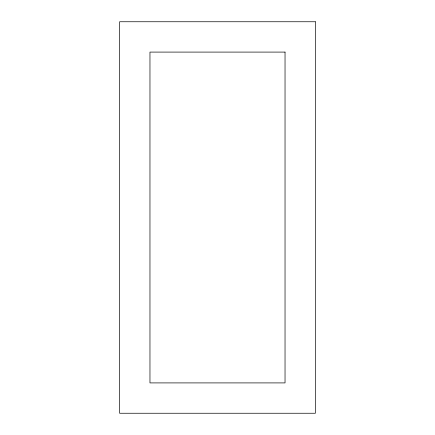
<?xml version="1.0" encoding="UTF-8"?>
<svg xmlns="http://www.w3.org/2000/svg" width="435" height="435" viewBox="0 0 435 435"><rect width="100%" height="100%" fill="white"/><g stroke="black" fill="none" stroke-linecap="round" stroke-linejoin="round"><path stroke-width="0.65" d="M315.375 21.75L119.625 21.75L119.625 413.25L315.375 413.25L315.375 21.75M285.034 52.091L149.966 52.091L149.966 382.909L285.034 382.909L285.034 52.091"/></g></svg>
